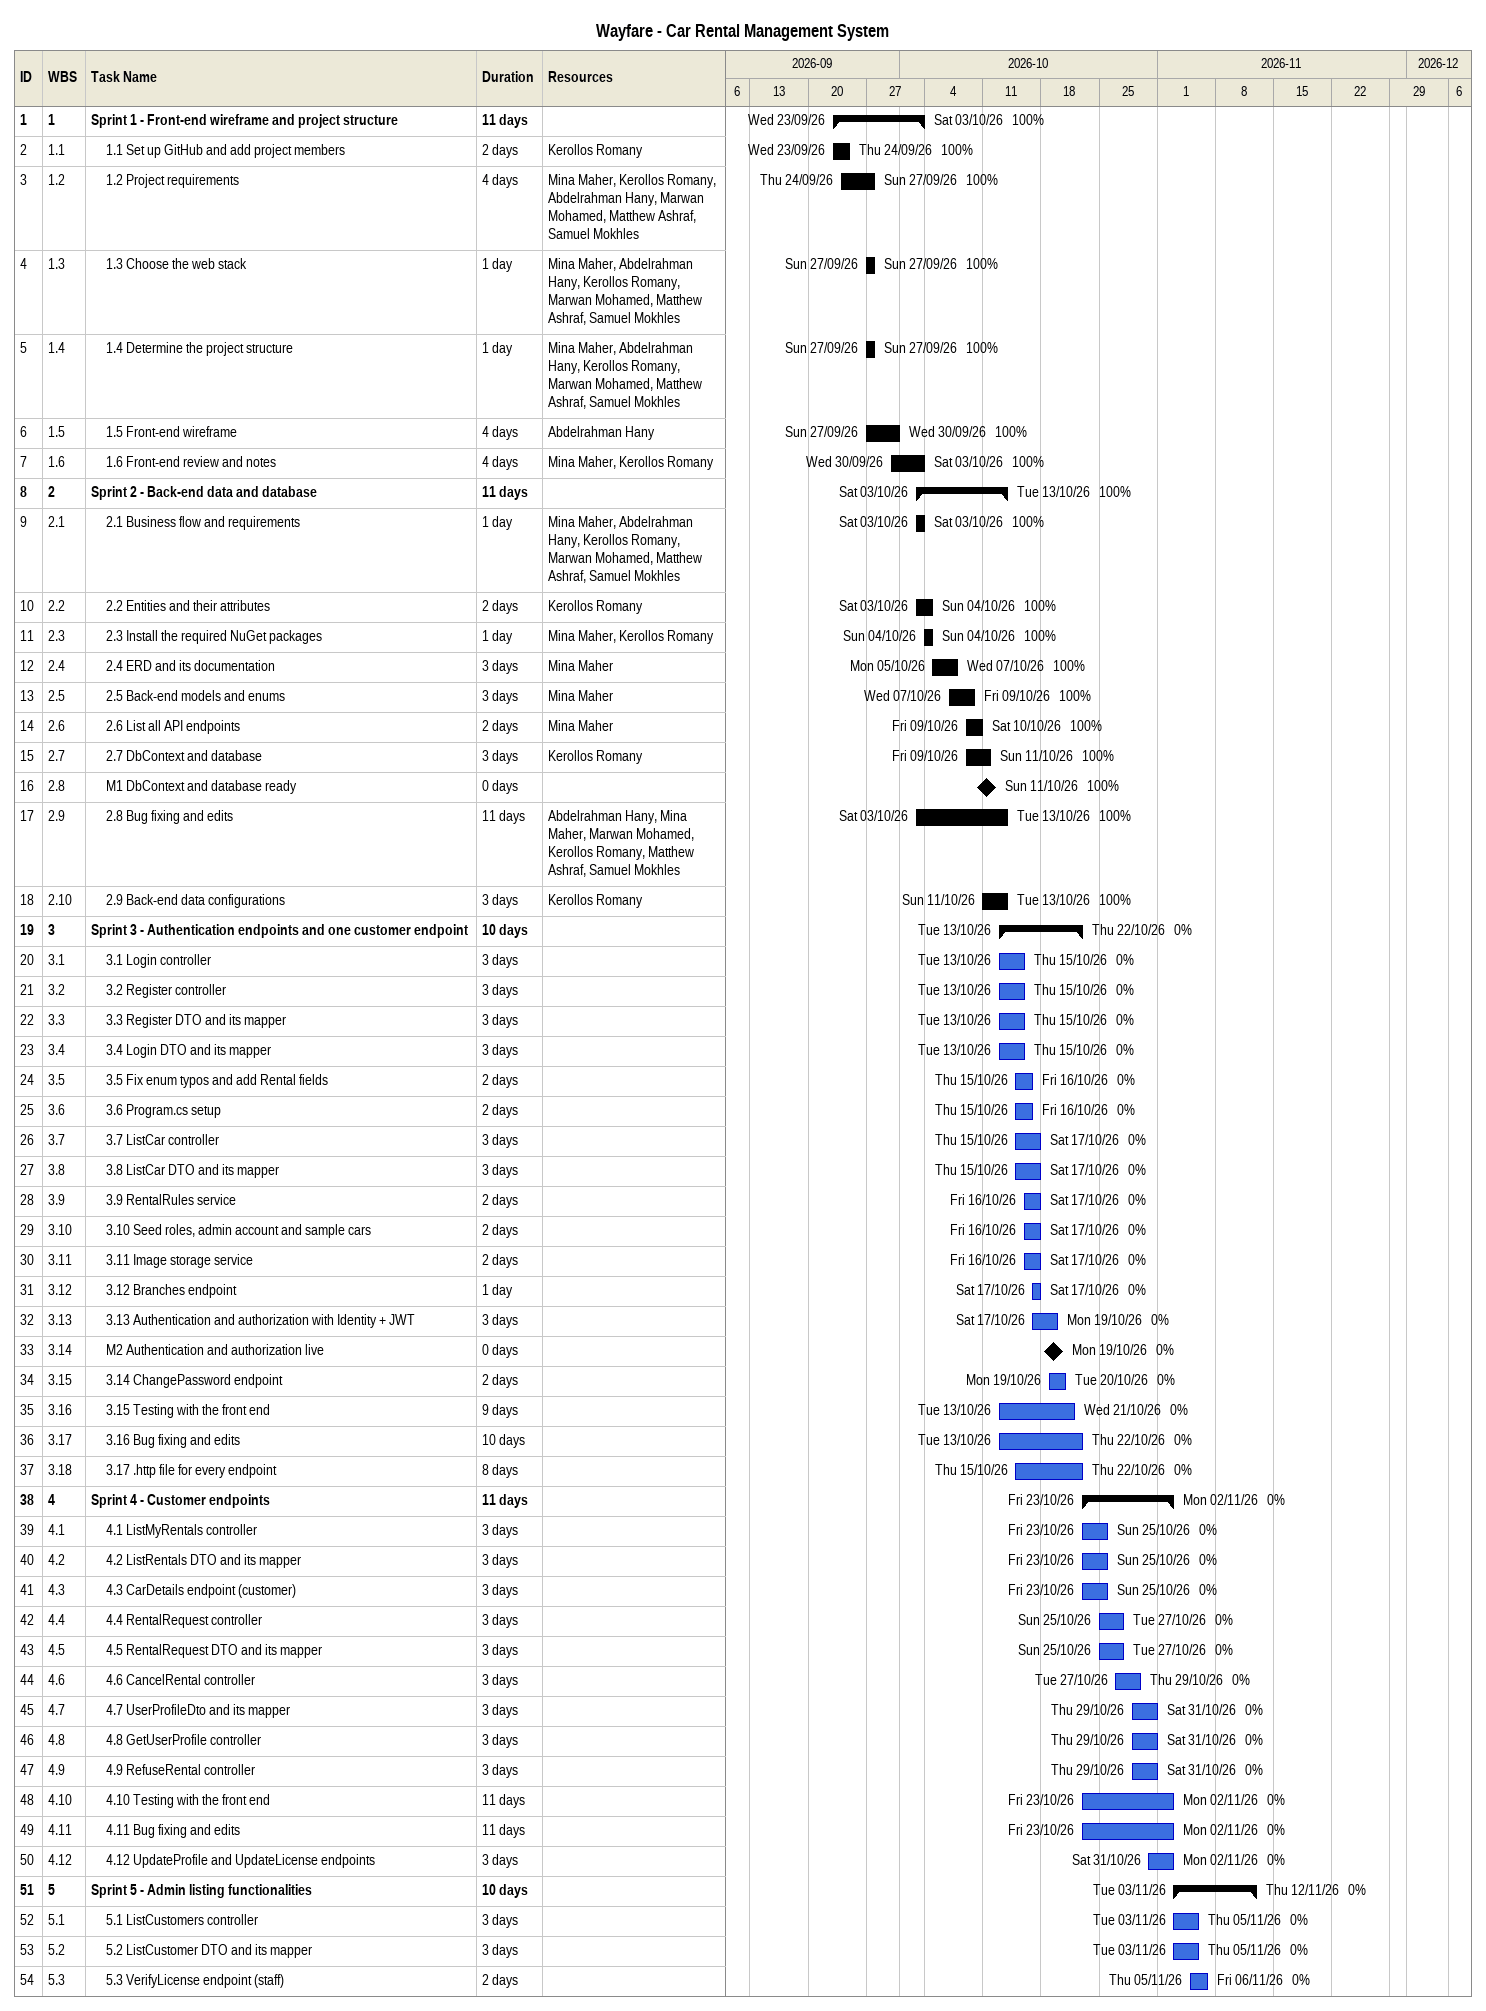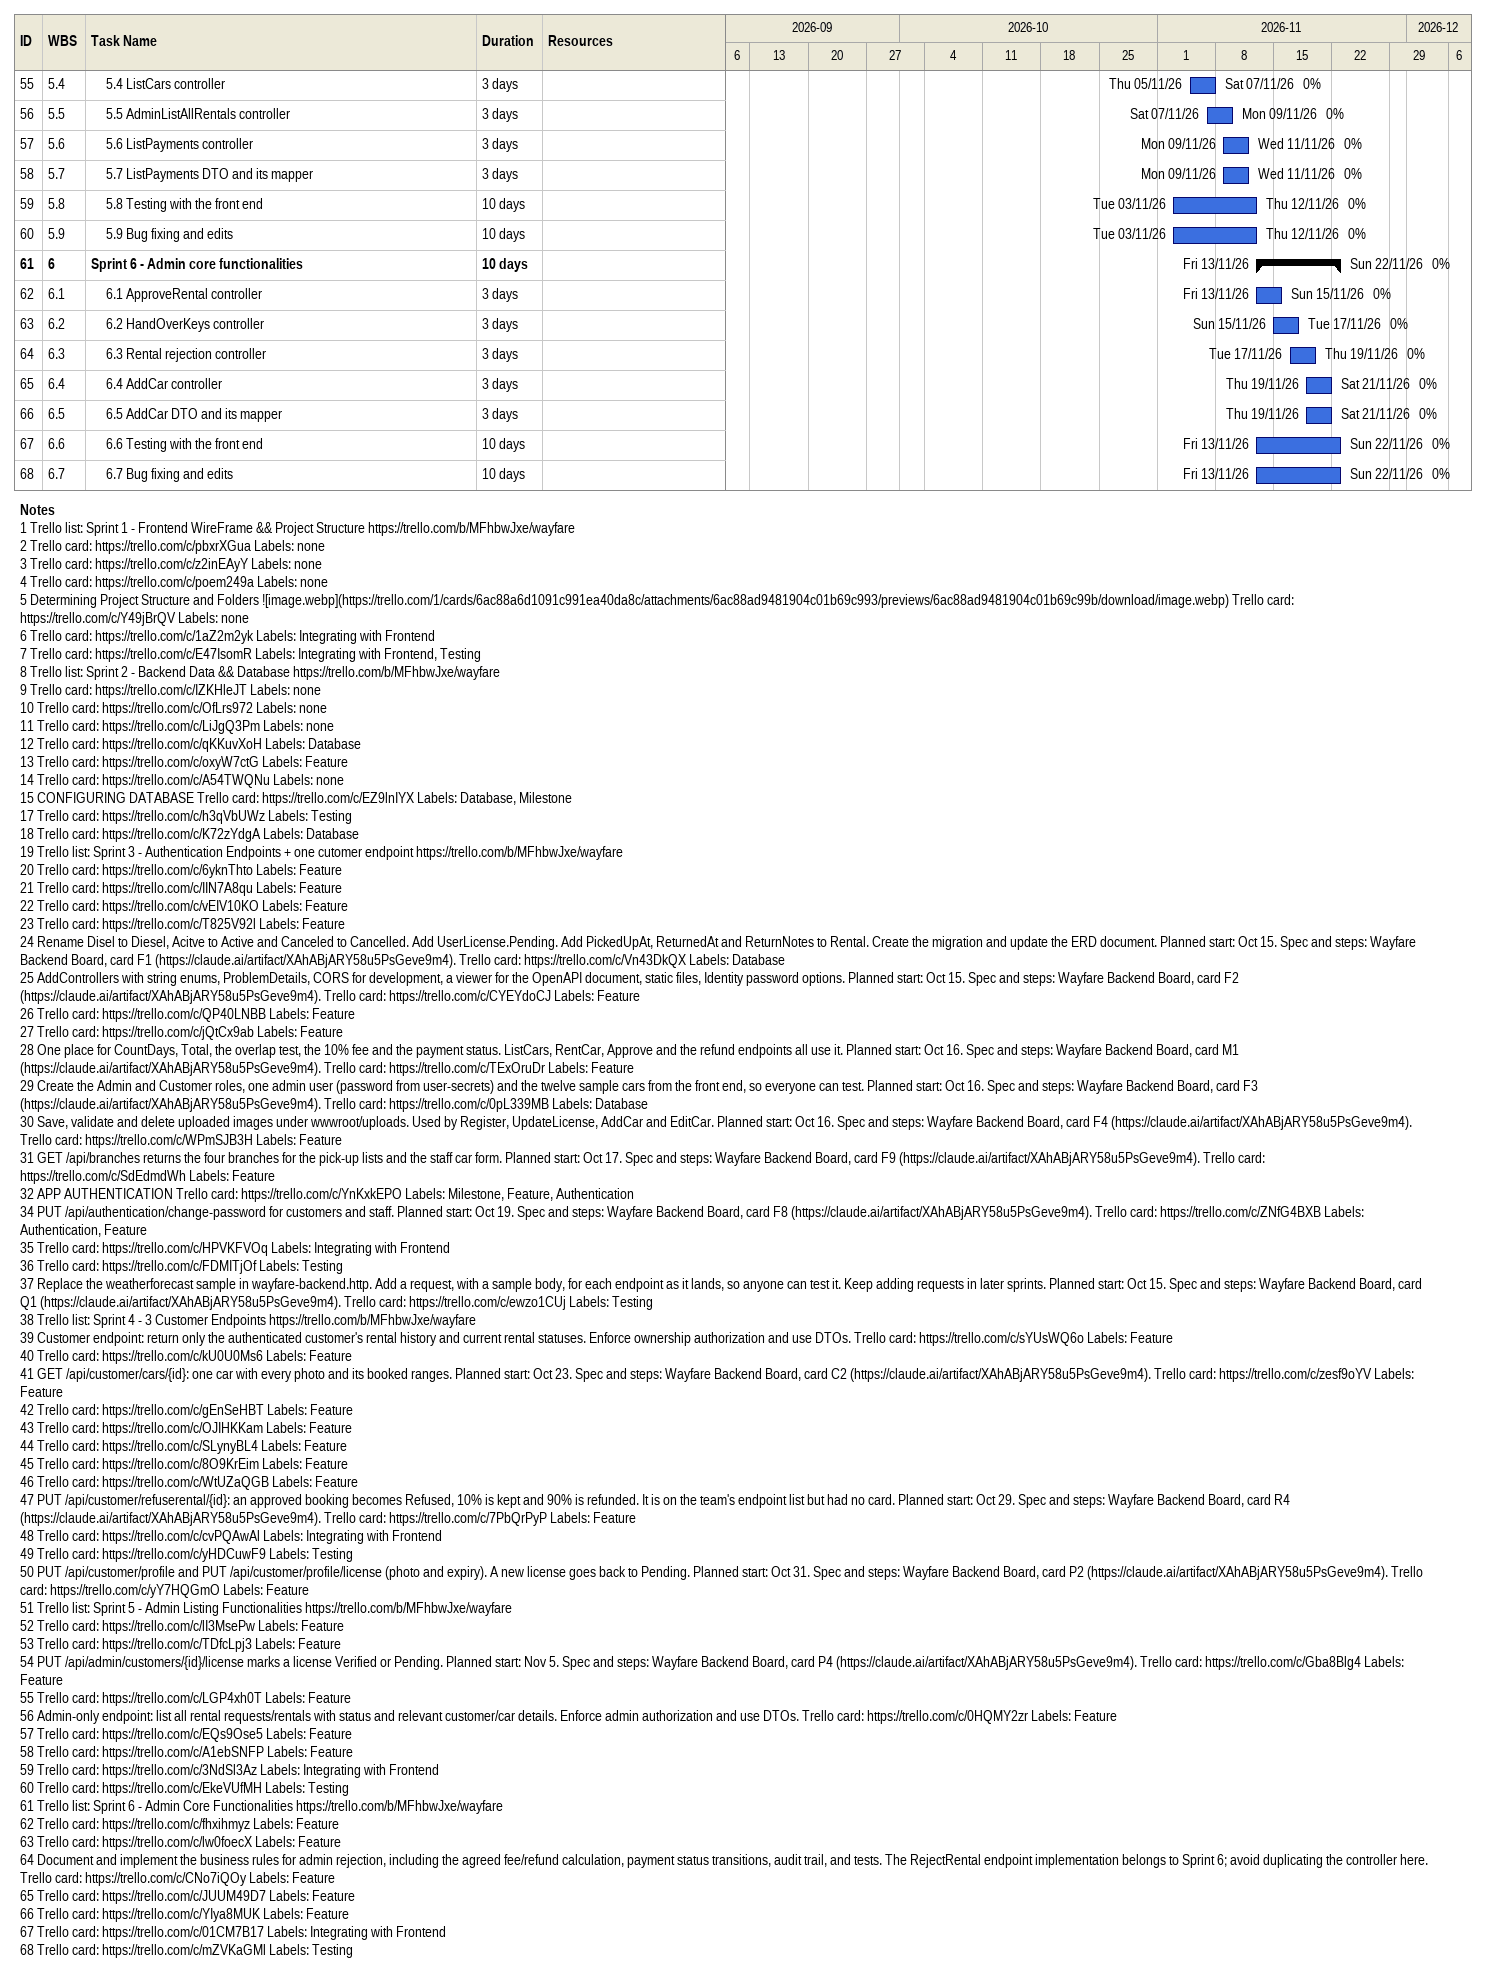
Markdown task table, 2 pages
Wayfare - Car Rental Management System

| ID | WBS | Task | Duration | Start | Finish | Resources | % complete |
|---|---|---|---|---|---|---|---|
| 1 | 1 | **Sprint 1 - Front-end wireframe and project structure** | 11d | 2026-09-23 | 2026-10-03 |  | 100 |
| 2 | 1.1 | 1.1 Set up GitHub and add project members | 2d | 2026-09-23 | 2026-09-24 | Kerollos Romany | 100 |
| 3 | 1.2 | 1.2 Project requirements | 4d | 2026-09-24 | 2026-09-27 | Mina Maher, Kerollos Romany, Abdelrahman Hany, Marwan Mohamed, Matthew Ashraf, Samuel Mokhles | 100 |
| 4 | 1.3 | 1.3 Choose the web stack | 1d | 2026-09-27 | 2026-09-27 | Mina Maher, Abdelrahman Hany, Kerollos Romany, Marwan Mohamed, Matthew Ashraf, Samuel Mokhles | 100 |
| 5 | 1.4 | 1.4 Determine the project structure | 1d | 2026-09-27 | 2026-09-27 | Mina Maher, Abdelrahman Hany, Kerollos Romany, Marwan Mohamed, Matthew Ashraf, Samuel Mokhles | 100 |
| 6 | 1.5 | 1.5 Front-end wireframe | 4d | 2026-09-27 | 2026-09-30 | Abdelrahman Hany | 100 |
| 7 | 1.6 | 1.6 Front-end review and notes | 4d | 2026-09-30 | 2026-10-03 | Mina Maher, Kerollos Romany | 100 |
| 8 | 2 | **Sprint 2 - Back-end data and database** | 11d | 2026-10-03 | 2026-10-13 |  | 100 |
| 9 | 2.1 | 2.1 Business flow and requirements | 1d | 2026-10-03 | 2026-10-03 | Mina Maher, Abdelrahman Hany, Kerollos Romany, Marwan Mohamed, Matthew Ashraf, Samuel Mokhles | 100 |
| 10 | 2.2 | 2.2 Entities and their attributes | 2d | 2026-10-03 | 2026-10-04 | Kerollos Romany | 100 |
| 11 | 2.3 | 2.3 Install the required NuGet packages | 1d | 2026-10-04 | 2026-10-04 | Mina Maher, Kerollos Romany | 100 |
| 12 | 2.4 | 2.4 ERD and its documentation | 3d | 2026-10-05 | 2026-10-07 | Mina Maher | 100 |
| 13 | 2.5 | 2.5 Back-end models and enums | 3d | 2026-10-07 | 2026-10-09 | Mina Maher | 100 |
| 14 | 2.6 | 2.6 List all API endpoints | 2d | 2026-10-09 | 2026-10-10 | Mina Maher | 100 |
| 15 | 2.7 | 2.7 DbContext and database | 3d | 2026-10-09 | 2026-10-11 | Kerollos Romany | 100 |
| 16 | 2.8 | M1 DbContext and database ready | 0d | 2026-10-11 | 2026-10-11 |  | 100 |
| 17 | 2.9 | 2.8 Bug fixing and edits | 11d | 2026-10-03 | 2026-10-13 | Abdelrahman Hany, Mina Maher, Marwan Mohamed, Kerollos Romany, Matthew Ashraf, Samuel Mokhles | 100 |
| 18 | 2.10 | 2.9 Back-end data configurations | 3d | 2026-10-11 | 2026-10-13 | Kerollos Romany | 100 |
| 19 | 3 | **Sprint 3 - Authentication endpoints and one customer endpoint** | 10d | 2026-10-13 | 2026-10-22 |  | 0 |
| 20 | 3.1 | 3.1 Login controller | 3d | 2026-10-13 | 2026-10-15 |  | 0 |
| 21 | 3.2 | 3.2 Register controller | 3d | 2026-10-13 | 2026-10-15 |  | 0 |
| 22 | 3.3 | 3.3 Register DTO and its mapper | 3d | 2026-10-13 | 2026-10-15 |  | 0 |
| 23 | 3.4 | 3.4 Login DTO and its mapper | 3d | 2026-10-13 | 2026-10-15 |  | 0 |
| 24 | 3.5 | 3.5 Fix enum typos and add Rental fields | 2d | 2026-10-15 | 2026-10-16 |  | 0 |
| 25 | 3.6 | 3.6 Program.cs setup | 2d | 2026-10-15 | 2026-10-16 |  | 0 |
| 26 | 3.7 | 3.7 ListCar controller | 3d | 2026-10-15 | 2026-10-17 |  | 0 |
| 27 | 3.8 | 3.8 ListCar DTO and its mapper | 3d | 2026-10-15 | 2026-10-17 |  | 0 |
| 28 | 3.9 | 3.9 RentalRules service | 2d | 2026-10-16 | 2026-10-17 |  | 0 |
| 29 | 3.10 | 3.10 Seed roles, admin account and sample cars | 2d | 2026-10-16 | 2026-10-17 |  | 0 |
| 30 | 3.11 | 3.11 Image storage service | 2d | 2026-10-16 | 2026-10-17 |  | 0 |
| 31 | 3.12 | 3.12 Branches endpoint | 1d | 2026-10-17 | 2026-10-17 |  | 0 |
| 32 | 3.13 | 3.13 Authentication and authorization with Identity + JWT | 3d | 2026-10-17 | 2026-10-19 |  | 0 |
| 33 | 3.14 | M2 Authentication and authorization live | 0d | 2026-10-19 | 2026-10-19 |  | 0 |
| 34 | 3.15 | 3.14 ChangePassword endpoint | 2d | 2026-10-19 | 2026-10-20 |  | 0 |
| 35 | 3.16 | 3.15 Testing with the front end | 9d | 2026-10-13 | 2026-10-21 |  | 0 |
| 36 | 3.17 | 3.16 Bug fixing and edits | 10d | 2026-10-13 | 2026-10-22 |  | 0 |
| 37 | 3.18 | 3.17 .http file for every endpoint | 8d | 2026-10-15 | 2026-10-22 |  | 0 |
| 38 | 4 | **Sprint 4 - Customer endpoints** | 11d | 2026-10-23 | 2026-11-02 |  | 0 |
| 39 | 4.1 | 4.1 ListMyRentals controller | 3d | 2026-10-23 | 2026-10-25 |  | 0 |
| 40 | 4.2 | 4.2 ListRentals DTO and its mapper | 3d | 2026-10-23 | 2026-10-25 |  | 0 |
| 41 | 4.3 | 4.3 CarDetails endpoint (customer) | 3d | 2026-10-23 | 2026-10-25 |  | 0 |
| 42 | 4.4 | 4.4 RentalRequest controller | 3d | 2026-10-25 | 2026-10-27 |  | 0 |
| 43 | 4.5 | 4.5 RentalRequest DTO and its mapper | 3d | 2026-10-25 | 2026-10-27 |  | 0 |
| 44 | 4.6 | 4.6 CancelRental controller | 3d | 2026-10-27 | 2026-10-29 |  | 0 |
| 45 | 4.7 | 4.7 UserProfileDto and its mapper | 3d | 2026-10-29 | 2026-10-31 |  | 0 |
| 46 | 4.8 | 4.8 GetUserProfile controller | 3d | 2026-10-29 | 2026-10-31 |  | 0 |
| 47 | 4.9 | 4.9 RefuseRental controller | 3d | 2026-10-29 | 2026-10-31 |  | 0 |
| 48 | 4.10 | 4.10 Testing with the front end | 11d | 2026-10-23 | 2026-11-02 |  | 0 |
| 49 | 4.11 | 4.11 Bug fixing and edits | 11d | 2026-10-23 | 2026-11-02 |  | 0 |
| 50 | 4.12 | 4.12 UpdateProfile and UpdateLicense endpoints | 3d | 2026-10-31 | 2026-11-02 |  | 0 |
| 51 | 5 | **Sprint 5 - Admin listing functionalities** | 10d | 2026-11-03 | 2026-11-12 |  | 0 |
| 52 | 5.1 | 5.1 ListCustomers controller | 3d | 2026-11-03 | 2026-11-05 |  | 0 |
| 53 | 5.2 | 5.2 ListCustomer DTO and its mapper | 3d | 2026-11-03 | 2026-11-05 |  | 0 |
| 54 | 5.3 | 5.3 VerifyLicense endpoint (staff) | 2d | 2026-11-05 | 2026-11-06 |  | 0 |
| 55 | 5.4 | 5.4 ListCars controller | 3d | 2026-11-05 | 2026-11-07 |  | 0 |
| 56 | 5.5 | 5.5 AdminListAllRentals controller | 3d | 2026-11-07 | 2026-11-09 |  | 0 |
| 57 | 5.6 | 5.6 ListPayments controller | 3d | 2026-11-09 | 2026-11-11 |  | 0 |
| 58 | 5.7 | 5.7 ListPayments DTO and its mapper | 3d | 2026-11-09 | 2026-11-11 |  | 0 |
| 59 | 5.8 | 5.8 Testing with the front end | 10d | 2026-11-03 | 2026-11-12 |  | 0 |
| 60 | 5.9 | 5.9 Bug fixing and edits | 10d | 2026-11-03 | 2026-11-12 |  | 0 |
| 61 | 6 | **Sprint 6 - Admin core functionalities** | 10d | 2026-11-13 | 2026-11-22 |  | 0 |
| 62 | 6.1 | 6.1 ApproveRental controller | 3d | 2026-11-13 | 2026-11-15 |  | 0 |
| 63 | 6.2 | 6.2 HandOverKeys controller | 3d | 2026-11-15 | 2026-11-17 |  | 0 |
| 64 | 6.3 | 6.3 Rental rejection controller | 3d | 2026-11-17 | 2026-11-19 |  | 0 |
| 65 | 6.4 | 6.4 AddCar controller | 3d | 2026-11-19 | 2026-11-21 |  | 0 |
| 66 | 6.5 | 6.5 AddCar DTO and its mapper | 3d | 2026-11-19 | 2026-11-21 |  | 0 |
| 67 | 6.6 | 6.6 Testing with the front end | 10d | 2026-11-13 | 2026-11-22 |  | 0 |
| 68 | 6.7 | 6.7 Bug fixing and edits | 10d | 2026-11-13 | 2026-11-22 |  | 0 |

Notes
- 1: Trello list: Sprint 1 - Frontend WireFrame && Project Structure https://trello.com/b/MFhbwJxe/wayfare
- 2: Trello card: https://trello.com/c/pbxrXGua Labels: none
- 3: Trello card: https://trello.com/c/z2inEAyY Labels: none
- 4: Trello card: https://trello.com/c/poem249a Labels: none
- 5: Determining Project Structure and Folders ![image.webp](https://trello.com/1/cards/6ac88a6d1091c991ea40da8c/attachments/6ac88ad9481904c01b69c993/previews/6ac88ad9481904c01b69c99b/download/image.webp) Trello card: https://trello.com/c/Y49jBrQV Labels: none
- 6: Trello card: https://trello.com/c/1aZ2m2yk Labels: Integrating with Frontend
- 7: Trello card: https://trello.com/c/E47IsomR Labels: Integrating with Frontend, Testing
- 8: Trello list: Sprint 2 - Backend Data && Database https://trello.com/b/MFhbwJxe/wayfare
- 9: Trello card: https://trello.com/c/IZKHleJT Labels: none
- 10: Trello card: https://trello.com/c/OfLrs972 Labels: none
- 11: Trello card: https://trello.com/c/LiJgQ3Pm Labels: none
- 12: Trello card: https://trello.com/c/qKKuvXoH Labels: Database
- 13: Trello card: https://trello.com/c/oxyW7ctG Labels: Feature
- 14: Trello card: https://trello.com/c/A54TWQNu Labels: none
- 15: CONFIGURING DATABASE Trello card: https://trello.com/c/EZ9lnIYX Labels: Database, Milestone
- 17: Trello card: https://trello.com/c/h3qVbUWz Labels: Testing
- 18: Trello card: https://trello.com/c/K72zYdgA Labels: Database
- 19: Trello list: Sprint 3 - Authentication Endpoints + one cutomer endpoint https://trello.com/b/MFhbwJxe/wayfare
- 20: Trello card: https://trello.com/c/6yknThto Labels: Feature
- 21: Trello card: https://trello.com/c/IIN7A8qu Labels: Feature
- 22: Trello card: https://trello.com/c/vEIV10KO Labels: Feature
- 23: Trello card: https://trello.com/c/T825V92l Labels: Feature
- 24: Rename Disel to Diesel, Acitve to Active and Canceled to Cancelled. Add UserLicense.Pending. Add PickedUpAt, ReturnedAt and ReturnNotes to Rental. Create the migration and update the ERD document. Planned start: Oct 15. Spec and steps: Wayfare Backend Board, card F1 (https://claude.ai/artifact/XAhABjARY58u5PsGeve9m4). Trello card: https://trello.com/c/Vn43DkQX Labels: Database
- 25: AddControllers with string enums, ProblemDetails, CORS for development, a viewer for the OpenAPI document, static files, Identity password options. Planned start: Oct 15. Spec and steps: Wayfare Backend Board, card F2 (https://claude.ai/artifact/XAhABjARY58u5PsGeve9m4). Trello card: https://trello.com/c/CYEYdoCJ Labels: Feature
- 26: Trello card: https://trello.com/c/QP40LNBB Labels: Feature
- 27: Trello card: https://trello.com/c/jQtCx9ab Labels: Feature
- 28: One place for CountDays, Total, the overlap test, the 10% fee and the payment status. ListCars, RentCar, Approve and the refund endpoints all use it. Planned start: Oct 16. Spec and steps: Wayfare Backend Board, card M1 (https://claude.ai/artifact/XAhABjARY58u5PsGeve9m4). Trello card: https://trello.com/c/TExOruDr Labels: Feature
- 29: Create the Admin and Customer roles, one admin user (password from user-secrets) and the twelve sample cars from the front end, so everyone can test. Planned start: Oct 16. Spec and steps: Wayfare Backend Board, card F3 (https://claude.ai/artifact/XAhABjARY58u5PsGeve9m4). Trello card: https://trello.com/c/0pL339MB Labels: Database
- 30: Save, validate and delete uploaded images under wwwroot/uploads. Used by Register, UpdateLicense, AddCar and EditCar. Planned start: Oct 16. Spec and steps: Wayfare Backend Board, card F4 (https://claude.ai/artifact/XAhABjARY58u5PsGeve9m4). Trello card: https://trello.com/c/WPmSJB3H Labels: Feature
- 31: GET /api/branches returns the four branches for the pick-up lists and the staff car form. Planned start: Oct 17. Spec and steps: Wayfare Backend Board, card F9 (https://claude.ai/artifact/XAhABjARY58u5PsGeve9m4). Trello card: https://trello.com/c/SdEdmdWh Labels: Feature
- 32: APP AUTHENTICATION Trello card: https://trello.com/c/YnKxkEPO Labels: Milestone, Feature, Authentication
- 34: PUT /api/authentication/change-password for customers and staff. Planned start: Oct 19. Spec and steps: Wayfare Backend Board, card F8 (https://claude.ai/artifact/XAhABjARY58u5PsGeve9m4). Trello card: https://trello.com/c/ZNfG4BXB Labels: Authentication, Feature
- 35: Trello card: https://trello.com/c/HPVKFVOq Labels: Integrating with Frontend
- 36: Trello card: https://trello.com/c/FDMITjOf Labels: Testing
- 37: Replace the weatherforecast sample in wayfare-backend.http. Add a request, with a sample body, for each endpoint as it lands, so anyone can test it. Keep adding requests in later sprints. Planned start: Oct 15. Spec and steps: Wayfare Backend Board, card Q1 (https://claude.ai/artifact/XAhABjARY58u5PsGeve9m4). Trello card: https://trello.com/c/ewzo1CUj Labels: Testing
- 38: Trello list: Sprint 4 - 3 Customer Endpoints https://trello.com/b/MFhbwJxe/wayfare
- 39: Customer endpoint: return only the authenticated customer's rental history and current rental statuses. Enforce ownership authorization and use DTOs. Trello card: https://trello.com/c/sYUsWQ6o Labels: Feature
- 40: Trello card: https://trello.com/c/kU0U0Ms6 Labels: Feature
- 41: GET /api/customer/cars/{id}: one car with every photo and its booked ranges. Planned start: Oct 23. Spec and steps: Wayfare Backend Board, card C2 (https://claude.ai/artifact/XAhABjARY58u5PsGeve9m4). Trello card: https://trello.com/c/zesf9oYV Labels: Feature
- 42: Trello card: https://trello.com/c/gEnSeHBT Labels: Feature
- 43: Trello card: https://trello.com/c/OJIHKKam Labels: Feature
- 44: Trello card: https://trello.com/c/SLynyBL4 Labels: Feature
- 45: Trello card: https://trello.com/c/8O9KrEim Labels: Feature
- 46: Trello card: https://trello.com/c/WtUZaQGB Labels: Feature
- 47: PUT /api/customer/refuserental/{id}: an approved booking becomes Refused, 10% is kept and 90% is refunded. It is on the team's endpoint list but had no card. Planned start: Oct 29. Spec and steps: Wayfare Backend Board, card R4 (https://claude.ai/artifact/XAhABjARY58u5PsGeve9m4). Trello card: https://trello.com/c/7PbQrPyP Labels: Feature
- 48: Trello card: https://trello.com/c/cvPQAwAl Labels: Integrating with Frontend
- 49: Trello card: https://trello.com/c/yHDCuwF9 Labels: Testing
- 50: PUT /api/customer/profile and PUT /api/customer/profile/license (photo and expiry). A new license goes back to Pending. Planned start: Oct 31. Spec and steps: Wayfare Backend Board, card P2 (https://claude.ai/artifact/XAhABjARY58u5PsGeve9m4). Trello card: https://trello.com/c/yY7HQGmO Labels: Feature
- 51: Trello list: Sprint 5 - Admin Listing Functionalities https://trello.com/b/MFhbwJxe/wayfare
- 52: Trello card: https://trello.com/c/lI3MsePw Labels: Feature
- 53: Trello card: https://trello.com/c/TDfcLpj3 Labels: Feature
- 54: PUT /api/admin/customers/{id}/license marks a license Verified or Pending. Planned start: Nov 5. Spec and steps: Wayfare Backend Board, card P4 (https://claude.ai/artifact/XAhABjARY58u5PsGeve9m4). Trello card: https://trello.com/c/Gba8Blg4 Labels: Feature
- 55: Trello card: https://trello.com/c/LGP4xh0T Labels: Feature
- 56: Admin-only endpoint: list all rental requests/rentals with status and relevant customer/car details. Enforce admin authorization and use DTOs. Trello card: https://trello.com/c/0HQMY2zr Labels: Feature
- 57: Trello card: https://trello.com/c/EQs9Ose5 Labels: Feature
- 58: Trello card: https://trello.com/c/A1ebSNFP Labels: Feature
- 59: Trello card: https://trello.com/c/3NdSl3Az Labels: Integrating with Frontend
- 60: Trello card: https://trello.com/c/EkeVUfMH Labels: Testing
- 61: Trello list: Sprint 6 - Admin Core Functionalities https://trello.com/b/MFhbwJxe/wayfare
- 62: Trello card: https://trello.com/c/fhxihmyz Labels: Feature
- 63: Trello card: https://trello.com/c/lw0foecX Labels: Feature
- 64: Document and implement the business rules for admin rejection, including the agreed fee/refund calculation, payment status transitions, audit trail, and tests. The RejectRental endpoint implementation belongs to Sprint 6; avoid duplicating the controller here. Trello card: https://trello.com/c/CNo7iQOy Labels: Feature
- 65: Trello card: https://trello.com/c/JUUM49D7 Labels: Feature
- 66: Trello card: https://trello.com/c/YIya8MUK Labels: Feature
- 67: Trello card: https://trello.com/c/01CM7B17 Labels: Integrating with Frontend
- 68: Trello card: https://trello.com/c/mZVKaGMl Labels: Testing
